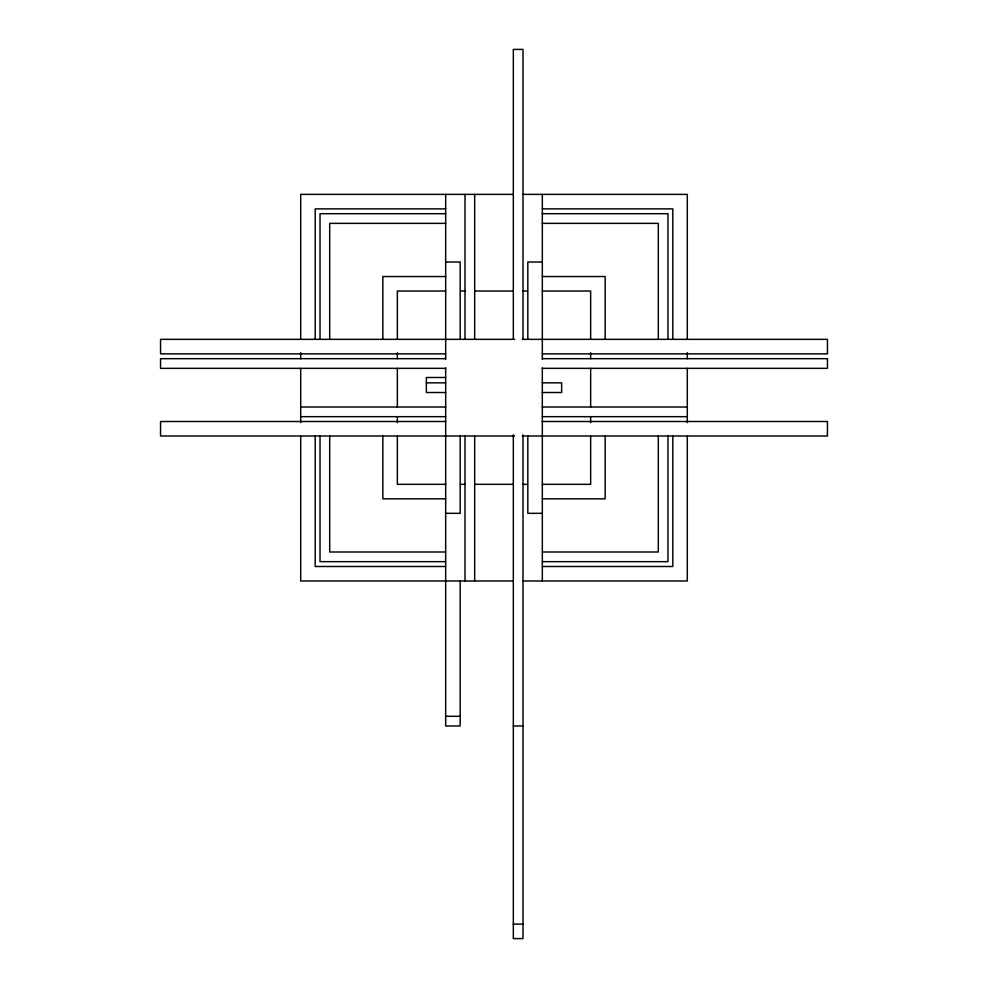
<?xml version="1.0" encoding="UTF-8"?>
<svg xmlns="http://www.w3.org/2000/svg" width="988" height="988" viewBox="0 0 988 988"><rect width="100%" height="100%" fill="white"/><g stroke="black" fill="none" stroke-linecap="round" stroke-linejoin="round"><path stroke-width="1.48" d="M513.328 194.377L300.698 194.377L300.698 339.353M522.998 194.377L687.302 194.377L687.302 339.353M445.674 208.876L315.197 208.876L315.197 339.353M542.326 208.876L672.803 208.876L672.803 339.353M445.674 213.704L320.026 213.704L320.026 339.353M542.326 213.704L667.974 213.704L667.974 339.353M445.674 223.374L329.696 223.374L329.696 339.353M542.326 223.374L658.304 223.374L658.304 339.353M445.674 262.03L460.173 262.03L460.173 339.353M542.326 262.03L527.827 262.03L527.827 339.353M445.674 276.529L382.85 276.529L382.85 339.353M542.326 276.529L605.15 276.529L605.15 339.353M445.674 291.028L397.349 291.028L397.349 339.353M460.544 291.028L465.002 291.028M474.672 291.028L513.328 291.028M522.998 291.028L527.456 291.028M542.326 291.028L590.651 291.028L590.651 339.353M514.649 339.353L160.55 339.353L160.55 353.852L445.674 353.852M522.331 339.353L827.45 339.353L827.45 353.852L542.326 353.852M445.674 358.681L160.55 358.681L160.55 368.351L445.674 368.351M542.326 358.681L827.45 358.681L827.45 368.351L542.326 368.351M445.674 377.49L426.347 377.49L426.347 392.52L445.674 392.52M426.347 382.85L445.674 382.85M542.326 382.85L561.653 382.85L561.653 392.52L542.326 392.52M300.698 407.019L445.674 407.019M542.326 407.019L687.302 407.019M300.698 416.677L445.674 416.677M542.326 416.677L687.302 416.677M445.674 421.506L160.55 421.506L160.55 436.004L514.649 436.004M542.326 421.506L827.45 421.506L827.45 436.004L522.331 436.004M445.674 484.33L397.349 484.33L397.349 436.004M460.544 484.33L465.002 484.33M474.672 484.33L513.328 484.33M522.998 484.33L527.456 484.33M542.326 484.33L590.651 484.33L590.651 436.004M445.674 498.829L382.85 498.829L382.85 436.004M542.326 498.829L605.15 498.829L605.15 436.004M445.674 513.328L460.173 513.328L460.173 436.004M542.326 513.328L527.827 513.328L527.827 436.004M445.674 551.996L329.696 551.996L329.696 436.004M542.326 551.996L658.304 551.996L658.304 436.004M445.674 561.653L320.026 561.653L320.026 436.004M542.326 561.653L667.974 561.653L667.974 436.004M445.674 566.495L315.197 566.495L315.197 436.004M542.326 566.495L672.803 566.495L672.803 436.004M513.328 580.981L300.698 580.981L300.698 436.004M522.998 580.981L687.302 580.981L687.302 436.004M445.674 716.3L460.173 716.3M513.328 725.97L522.998 725.97M513.328 924.101L522.998 924.101M687.302 352.741L687.302 358.681M687.302 368.351L687.302 422.629M590.651 352.741L590.651 358.681M590.651 368.351L590.651 407.019M590.651 416.677L590.651 422.629M542.326 194.377L542.326 359.348M542.326 367.857L542.326 580.981M522.998 339.353L522.998 49.4L513.328 49.4L513.328 339.353M522.998 434.868L522.998 938.6L513.328 938.6L513.328 434.868M474.672 194.377L474.672 339.353M474.672 436.004L474.672 580.981M465.002 194.377L465.002 339.353M465.002 436.004L465.002 580.981M460.173 580.981L460.173 725.97L445.674 725.97L445.674 367.857M445.674 194.377L445.674 359.348M397.349 352.741L397.349 358.681M397.349 368.351L397.349 407.019M397.349 416.677L397.349 422.629M300.698 352.741L300.698 358.681M300.698 368.351L300.698 422.629"/></g></svg>
